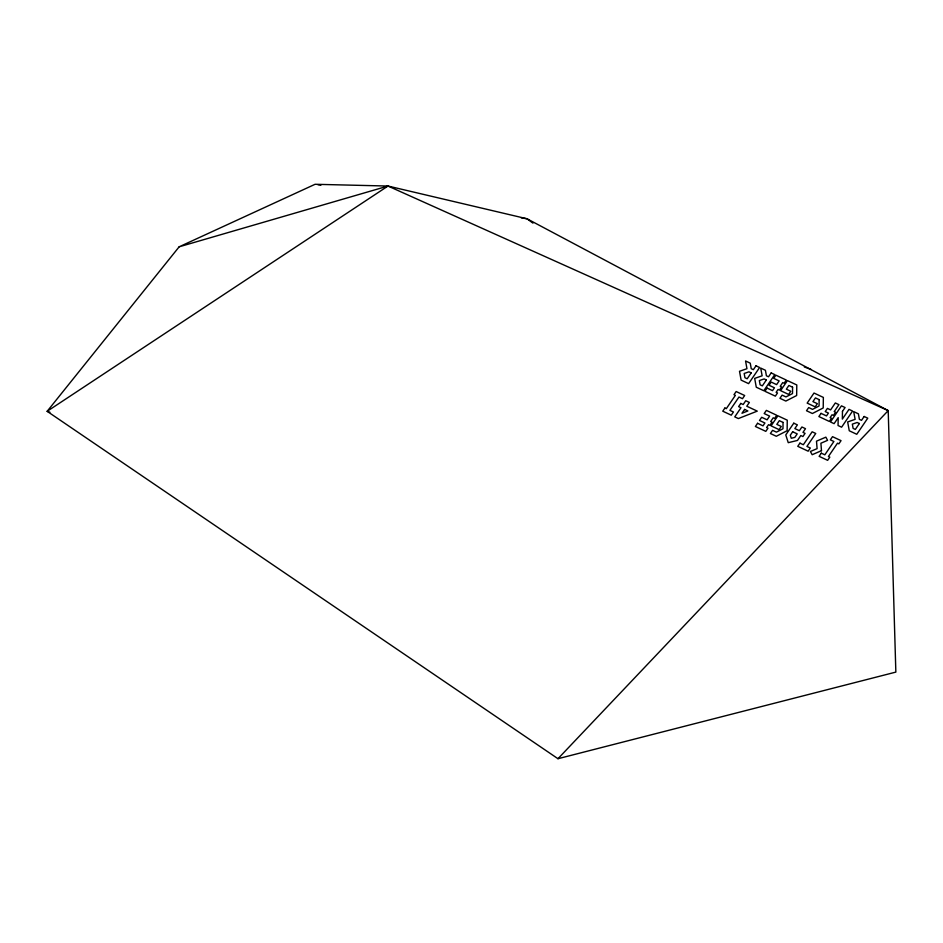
<?xml version="1.0" encoding="UTF-8"?>
<svg xmlns="http://www.w3.org/2000/svg" width="943" height="943" viewBox="0 0 943 943"><rect width="100%" height="100%" fill="white"/><g stroke="black" fill="none" stroke-linecap="round" stroke-linejoin="round"><path stroke-width="1.41" d="M179.158 246.807L47.15 411.313L557.985 758.714L895.85 672.1L888.2 410.618L527.019 218.776L387.997 186.042L315.08 184.286L179.158 246.807L387.997 186.042L888.2 410.618L557.985 758.714M387.997 186.042L47.15 411.313L49.944 412.232M317.98 184.757L320.879 185.229M521.22 217.833L527.019 218.776L532.948 223.126M804.32 366.945L811.204 369.515M783.044 422.405L782.973 428.782L776.419 432.13L772.576 430.338L770.407 433.521L776.301 436.279L787.122 430.727L787.252 420.177L777.916 415.804L771.056 425.871L779.095 429.631L781.252 426.46L776.82 424.374L779.342 420.672L783.044 422.405M792.58 387.196L792.509 393.573L785.955 396.92L782.112 395.129L779.944 398.311L785.837 401.07L796.658 395.518L796.788 384.968L787.44 380.595L780.592 390.661L788.631 394.422L790.788 391.251L786.356 389.164L788.878 385.463L792.58 387.196M819.137 399.632L819.066 406.02L812.512 409.368L808.681 407.565L806.513 410.747L812.394 413.505L823.215 407.965L823.357 397.416L814.009 393.042L807.161 403.109L815.188 406.869L817.357 403.687L812.925 401.612L815.447 397.911L819.137 399.632M842.464 411.372L842.347 419.116L848.995 409.368L852.59 411.054L841.604 427.191L838.056 425.529L838.197 417.643L834.095 423.666L830.465 421.969L841.451 405.844L845.081 407.541L842.464 411.372M724.919 408.013L722.762 411.195L731.273 415.179L733.43 411.997L729.906 410.346L738.97 397.038L742.495 398.689L744.664 395.506L736.153 391.522L733.984 394.704L735.375 395.353L726.31 408.661L724.919 408.013M751.194 372.862L747.186 378.768L744.958 377.73L744.18 373.475L748.978 371.825L751.194 372.862M756.003 365.813L753.363 369.691L751.241 368.689L750.251 363.173L745.559 360.969L746.962 368.689L739.512 371.283L741.104 380.112L748.612 383.636L759.598 367.499L756.003 365.813M740.785 403.415L738.605 406.622L740.986 407.73L734.762 416.877L738.369 418.562L757.253 411.136L746.773 406.221L749.355 402.425L745.748 400.74L743.167 404.535L740.785 403.415M744.593 409.415L741.976 413.258L747.858 410.948L744.593 409.415M766.364 379.97L762.345 385.864L760.129 384.827L759.351 380.571L764.148 378.933L766.364 379.97M771.174 372.921L768.533 376.787L766.411 375.797L765.421 370.281L760.718 368.076L762.133 375.797L754.683 378.391L756.274 387.219L763.783 390.732L774.769 374.607L771.174 372.921M767.095 388.092L764.926 391.274L775.346 396.154L777.504 392.972L776.124 392.323L778.058 389.483L779.448 390.131L781.606 386.948L780.226 386.3L782.749 382.587L784.14 383.235L786.297 380.064L775.877 375.184L773.72 378.355L779.154 380.901L776.631 384.614L771.197 382.068L769.028 385.251L774.462 387.797L772.529 390.638L767.095 388.092M757.559 423.301L755.39 426.484L765.81 431.364L767.979 428.181L766.588 427.533L768.533 424.692L769.912 425.34L772.081 422.158L770.69 421.509L773.213 417.796L774.604 418.444L776.761 415.274L766.353 410.394L764.184 413.564L769.618 416.111L767.095 419.824L761.661 417.277L759.492 420.46L764.926 423.006L762.993 425.847L757.559 423.301M793.77 423.183L785.767 434.935L788.254 442.68L797.495 440.428L800.807 435.56L802.906 436.538L805.074 433.356L802.976 432.377L805.499 428.676L801.904 426.99L799.369 430.692L794.843 428.57L797.365 424.869L793.77 423.183M792.674 431.753L790.281 435.265L791.271 438.259L794.819 437.387L797.212 433.874L792.674 431.753M799.923 443.139L797.754 446.322L808.151 451.19L810.308 448.008L806.925 446.428L815.742 433.474L812.147 431.788L803.33 444.742L799.923 443.139M821.047 413.364L818.878 416.547L829.321 421.438L831.49 418.256L830.111 417.608L832.044 414.767L833.423 415.415L835.592 412.232L834.201 411.584L838.928 404.653L835.321 402.967L830.606 409.899L827.412 408.402L825.243 411.584L828.437 413.081L826.504 415.922L821.047 413.364M821.306 453.159L819.137 456.341L827.648 460.325L829.816 457.143L828.425 456.495L837.49 443.186L838.869 443.835L841.038 440.652L832.528 436.668L830.359 439.851L833.895 441.501L824.83 454.809L821.306 453.159M859.356 423.525L855.336 429.43L853.12 428.393L852.342 424.138L857.14 422.488L859.356 423.525M864.153 416.476L861.513 420.354L859.391 419.352L858.401 413.836L853.71 411.631L855.124 419.352L847.663 421.945L849.266 430.774L856.774 434.287L867.76 418.162L864.153 416.476M821.483 450.683L812.171 454.715L810.391 451.497L817.098 448.632L816.497 441.159L825.856 437.151L827.577 440.346L820.905 443.222L821.483 450.683"/></g></svg>
